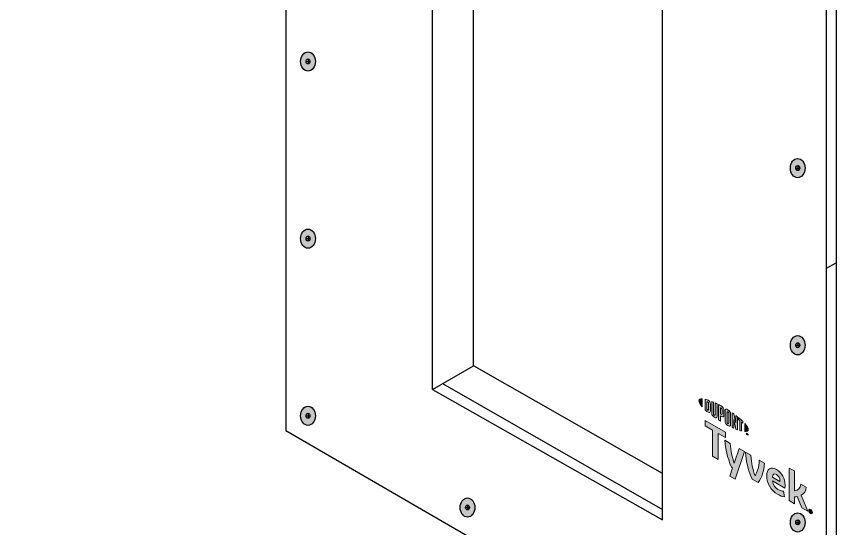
# Model space of a CAD drawing. Header units: inches. Extents: x -20.8 to 74.7, y -53.7 to 19.1.
# Drawn here: x 8.59 to 14.26, y 5.88 to 9.42 of the extents above; entities that cross this region are included whole.
import ezdxf

# ---------------------------------------------------------------- set-up
doc = ezdxf.new("R2010")
doc.units = ezdxf.units.IN
doc.header["$MEASUREMENT"] = 0
for name, color, linetype, lineweight in [('G-ANNO-TTLB', 7, 'Continuous', 0), ('LOGOS', 7, 'Continuous', 0), ('TYVEK', 7, 'Continuous', 0)]:
    doc.layers.add(name, color=color, linetype=linetype, lineweight=lineweight)

# ---------------------------------------------------------------- blocks, each defined once
blk = doc.blocks.new('Block_205')
at = {"layer": 'TYVEK', "true_color": 0x003b71, "transparency": 33554687}
h = blk.add_hatch(color=156, dxfattribs=at)
h.dxf.hatch_style = 2
edge = h.paths.add_edge_path()
edge.add_ellipse((13.993, 10.8223), major_axis=(0, 0.0664), ratio=0.766948, start_angle=0, end_angle=360)
at = {"layer": 'TYVEK', "color": 252, "lineweight": 25, "true_color": 0x838484}
for p, q in [((13.993, 10.8398), (13.993, 10.8056)), ((13.9795, 10.8227), (14.0065, 10.8227))]:
    blk.add_line(p, q, dxfattribs=at)
at = {"layer": 'TYVEK', "color": 18, "lineweight": 25, "true_color": 0x000000}
blk.add_ellipse((13.993, 10.8223), major_axis=(0, 0.0664), ratio=0.766948, dxfattribs=at)
at = {"layer": 'TYVEK', "color": 252, "lineweight": 25, "true_color": 0x838484}
blk.add_ellipse((13.993, 10.8227), major_axis=(0, 0.0171), ratio=0.788846, dxfattribs=at)
blk = doc.blocks.new('Block_206')
at = {"layer": 'TYVEK', "true_color": 0x003b71, "transparency": 33554687}
h = blk.add_hatch(color=156, dxfattribs=at)
h.dxf.hatch_style = 2
edge = h.paths.add_edge_path()
edge.add_ellipse((13.993, 4.7006), major_axis=(0, 0.0664), ratio=0.766948, start_angle=0, end_angle=360)
at = {"layer": 'TYVEK', "color": 252, "lineweight": 25, "true_color": 0x838484}
for p, q in [((13.993, 4.7182), (13.993, 4.6839)), ((13.9795, 4.701), (14.0065, 4.701))]:
    blk.add_line(p, q, dxfattribs=at)
at = {"layer": 'TYVEK', "color": 18, "lineweight": 25, "true_color": 0x000000}
blk.add_ellipse((13.993, 4.7006), major_axis=(0, 0.0664), ratio=0.766948, dxfattribs=at)
at = {"layer": 'TYVEK', "color": 252, "lineweight": 25, "true_color": 0x838484}
blk.add_ellipse((13.993, 4.701), major_axis=(0, 0.0171), ratio=0.788846, dxfattribs=at)
blk = doc.blocks.new('Block_207')
at = {"layer": 'TYVEK', "true_color": 0x003b71, "transparency": 33554687}
h = blk.add_hatch(color=156, dxfattribs=at)
h.dxf.hatch_style = 2
edge = h.paths.add_edge_path()
edge.add_ellipse((13.993, 8.3736), major_axis=(0, 0.0664), ratio=0.766948, start_angle=0, end_angle=360)
at = {"layer": 'TYVEK', "color": 252, "lineweight": 25, "true_color": 0x838484}
for p, q in [((13.993, 8.3912), (13.993, 8.3569)), ((13.9795, 8.374), (14.0065, 8.374))]:
    blk.add_line(p, q, dxfattribs=at)
at = {"layer": 'TYVEK', "color": 18, "lineweight": 25, "true_color": 0x000000}
blk.add_ellipse((13.993, 8.3736), major_axis=(0, 0.0664), ratio=0.766948, dxfattribs=at)
at = {"layer": 'TYVEK', "color": 252, "lineweight": 25, "true_color": 0x838484}
blk.add_ellipse((13.993, 8.374), major_axis=(0, 0.0171), ratio=0.788846, dxfattribs=at)
blk = doc.blocks.new('Block_208')
at = {"layer": 'TYVEK', "true_color": 0x003b71, "transparency": 33554687}
h = blk.add_hatch(color=156, dxfattribs=at)
h.dxf.hatch_style = 2
edge = h.paths.add_edge_path()
edge.add_ellipse((13.993, 9.598), major_axis=(0, 0.0664), ratio=0.766948, start_angle=0, end_angle=360)
at = {"layer": 'TYVEK', "color": 252, "lineweight": 25, "true_color": 0x838484}
for p, q in [((13.9795, 9.6119), (14.0065, 9.6119)), ((13.993, 9.6155), (13.993, 9.5812))]:
    blk.add_line(p, q, dxfattribs=at)
at = {"layer": 'TYVEK', "color": 18, "lineweight": 25, "true_color": 0x000000}
blk.add_ellipse((13.993, 9.598), major_axis=(0, 0.0664), ratio=0.766948, dxfattribs=at)
at = {"layer": 'TYVEK', "color": 252, "lineweight": 25, "true_color": 0x838484}
blk.add_ellipse((13.993, 9.5984), major_axis=(0, 0.0171), ratio=0.788846, dxfattribs=at)
blk = doc.blocks.new('Block_209')
at = {"layer": 'TYVEK', "true_color": 0x003b71, "transparency": 33554687}
h = blk.add_hatch(color=156, dxfattribs=at)
h.dxf.hatch_style = 2
edge = h.paths.add_edge_path()
edge.add_ellipse((13.993, 7.1493), major_axis=(0, 0.0664), ratio=0.766948, start_angle=0, end_angle=360)
at = {"layer": 'TYVEK', "color": 252, "lineweight": 25, "true_color": 0x838484}
for p, q in [((13.9795, 7.1497), (14.0065, 7.1497)), ((13.993, 7.1668), (13.993, 7.1326))]:
    blk.add_line(p, q, dxfattribs=at)
at = {"layer": 'TYVEK', "color": 18, "lineweight": 25, "true_color": 0x000000}
blk.add_ellipse((13.993, 7.1493), major_axis=(0, 0.0664), ratio=0.766948, dxfattribs=at)
at = {"layer": 'TYVEK', "color": 252, "lineweight": 25, "true_color": 0x838484}
blk.add_ellipse((13.993, 7.1497), major_axis=(0, 0.0171), ratio=0.788846, dxfattribs=at)
blk = doc.blocks.new('Block_210')
at = {"layer": 'TYVEK', "true_color": 0x003b71, "transparency": 33554687}
h = blk.add_hatch(color=156, dxfattribs=at)
h.dxf.hatch_style = 2
edge = h.paths.add_edge_path()
edge.add_ellipse((13.993, 5.925), major_axis=(0, 0.0664), ratio=0.766948, start_angle=0, end_angle=360)
at = {"layer": 'TYVEK', "color": 252, "lineweight": 25, "true_color": 0x838484}
for p, q in [((13.9795, 5.9254), (14.0065, 5.9254)), ((13.993, 5.9425), (13.993, 5.9082))]:
    blk.add_line(p, q, dxfattribs=at)
at = {"layer": 'TYVEK', "color": 18, "lineweight": 25, "true_color": 0x000000}
blk.add_ellipse((13.993, 5.925), major_axis=(0, 0.0664), ratio=0.766948, dxfattribs=at)
at = {"layer": 'TYVEK', "color": 252, "lineweight": 25, "true_color": 0x838484}
blk.add_ellipse((13.993, 5.9254), major_axis=(0, 0.0171), ratio=0.788846, dxfattribs=at)
blk = doc.blocks.new('Block_204')
at = {"layer": 'TYVEK'}
for name in ['Block_205', 'Block_208', 'Block_207', 'Block_209', 'Block_210', 'Block_206']:
    blk.add_blockref(name, (0, 0), dxfattribs=at)
blk = doc.blocks.new('Block_212')
at = {"layer": 'TYVEK', "true_color": 0x003b71, "transparency": 33554687}
h = blk.add_hatch(color=156, dxfattribs=at)
h.dxf.hatch_style = 2
edge = h.paths.add_edge_path()
edge.add_ellipse((10.6084, 12.7835), major_axis=(0, 0.0664), ratio=0.766948, start_angle=0, end_angle=360)
at = {"layer": 'TYVEK', "color": 252, "lineweight": 25, "true_color": 0x838484}
for p, q in [((10.5948, 12.7839), (10.6219, 12.7839)), ((10.6084, 12.801), (10.6084, 12.7667))]:
    blk.add_line(p, q, dxfattribs=at)
at = {"layer": 'TYVEK', "color": 18, "lineweight": 25, "true_color": 0x000000}
blk.add_ellipse((10.6084, 12.7835), major_axis=(0, 0.0664), ratio=0.766948, dxfattribs=at)
at = {"layer": 'TYVEK', "color": 252, "lineweight": 25, "true_color": 0x838484}
blk.add_ellipse((10.6084, 12.7839), major_axis=(0, 0.0171), ratio=0.788846, dxfattribs=at)
blk = doc.blocks.new('Block_213')
at = {"layer": 'TYVEK', "true_color": 0x003b71, "transparency": 33554687}
h = blk.add_hatch(color=156, dxfattribs=at)
h.dxf.hatch_style = 2
edge = h.paths.add_edge_path()
edge.add_ellipse((10.6084, 6.6618), major_axis=(0, 0.0664), ratio=0.766948, start_angle=0, end_angle=360)
at = {"layer": 'TYVEK', "color": 252, "lineweight": 25, "true_color": 0x838484}
for p, q in [((10.5948, 6.6622), (10.6219, 6.6622)), ((10.6084, 6.6793), (10.6084, 6.6451))]:
    blk.add_line(p, q, dxfattribs=at)
at = {"layer": 'TYVEK', "color": 18, "lineweight": 25, "true_color": 0x000000}
blk.add_ellipse((10.6084, 6.6618), major_axis=(0, 0.0664), ratio=0.766948, dxfattribs=at)
at = {"layer": 'TYVEK', "color": 252, "lineweight": 25, "true_color": 0x838484}
blk.add_ellipse((10.6084, 6.6622), major_axis=(0, 0.0171), ratio=0.788846, dxfattribs=at)
blk = doc.blocks.new('Block_214')
at = {"layer": 'TYVEK', "true_color": 0x003b71, "transparency": 33554687}
h = blk.add_hatch(color=156, dxfattribs=at)
h.dxf.hatch_style = 2
edge = h.paths.add_edge_path()
edge.add_ellipse((10.6084, 10.3348), major_axis=(0, 0.0664), ratio=0.766948, start_angle=0, end_angle=360)
at = {"layer": 'TYVEK', "color": 252, "lineweight": 25, "true_color": 0x838484}
for p, q in [((10.5948, 10.3352), (10.6219, 10.3352)), ((10.6084, 10.3523), (10.6084, 10.3181))]:
    blk.add_line(p, q, dxfattribs=at)
at = {"layer": 'TYVEK', "color": 18, "lineweight": 25, "true_color": 0x000000}
blk.add_ellipse((10.6084, 10.3348), major_axis=(0, 0.0664), ratio=0.766948, dxfattribs=at)
at = {"layer": 'TYVEK', "color": 252, "lineweight": 25, "true_color": 0x838484}
blk.add_ellipse((10.6084, 10.3352), major_axis=(0, 0.0171), ratio=0.788846, dxfattribs=at)
blk = doc.blocks.new('Block_215')
at = {"layer": 'TYVEK', "true_color": 0x003b71, "transparency": 33554687}
h = blk.add_hatch(color=156, dxfattribs=at)
h.dxf.hatch_style = 2
edge = h.paths.add_edge_path()
edge.add_ellipse((10.6084, 11.5591), major_axis=(0, 0.0664), ratio=0.766948, start_angle=0, end_angle=360)
at = {"layer": 'TYVEK', "color": 252, "lineweight": 25, "true_color": 0x838484}
for p, q in [((10.5948, 11.5731), (10.6219, 11.5731)), ((10.6084, 11.5767), (10.6084, 11.5424))]:
    blk.add_line(p, q, dxfattribs=at)
at = {"layer": 'TYVEK', "color": 18, "lineweight": 25, "true_color": 0x000000}
blk.add_ellipse((10.6084, 11.5591), major_axis=(0, 0.0664), ratio=0.766948, dxfattribs=at)
at = {"layer": 'TYVEK', "color": 252, "lineweight": 25, "true_color": 0x838484}
blk.add_ellipse((10.6084, 11.5595), major_axis=(0, 0.0171), ratio=0.788846, dxfattribs=at)
blk = doc.blocks.new('Block_216')
at = {"layer": 'TYVEK', "true_color": 0x003b71, "transparency": 33554687}
h = blk.add_hatch(color=156, dxfattribs=at)
h.dxf.hatch_style = 2
edge = h.paths.add_edge_path()
edge.add_ellipse((10.6084, 9.1105), major_axis=(0, 0.0664), ratio=0.766948, start_angle=0, end_angle=360)
at = {"layer": 'TYVEK', "color": 252, "lineweight": 25, "true_color": 0x838484}
for p, q in [((10.6084, 9.128), (10.6084, 9.0937)), ((10.5948, 9.1109), (10.6219, 9.1109))]:
    blk.add_line(p, q, dxfattribs=at)
at = {"layer": 'TYVEK', "color": 18, "lineweight": 25, "true_color": 0x000000}
blk.add_ellipse((10.6084, 9.1105), major_axis=(0, 0.0664), ratio=0.766948, dxfattribs=at)
at = {"layer": 'TYVEK', "color": 252, "lineweight": 25, "true_color": 0x838484}
blk.add_ellipse((10.6084, 9.1109), major_axis=(0, 0.0171), ratio=0.788846, dxfattribs=at)
blk = doc.blocks.new('Block_217')
at = {"layer": 'TYVEK', "true_color": 0x003b71, "transparency": 33554687}
h = blk.add_hatch(color=156, dxfattribs=at)
h.dxf.hatch_style = 2
edge = h.paths.add_edge_path()
edge.add_ellipse((10.6084, 7.8861), major_axis=(0, 0.0664), ratio=0.766948, start_angle=0, end_angle=360)
at = {"layer": 'TYVEK', "color": 252, "lineweight": 25, "true_color": 0x838484}
for p, q in [((10.5948, 7.8865), (10.6219, 7.8865)), ((10.6084, 7.9037), (10.6084, 7.8694))]:
    blk.add_line(p, q, dxfattribs=at)
at = {"layer": 'TYVEK', "color": 18, "lineweight": 25, "true_color": 0x000000}
blk.add_ellipse((10.6084, 7.8861), major_axis=(0, 0.0664), ratio=0.766948, dxfattribs=at)
at = {"layer": 'TYVEK', "color": 252, "lineweight": 25, "true_color": 0x838484}
blk.add_ellipse((10.6084, 7.8865), major_axis=(0, 0.0171), ratio=0.788846, dxfattribs=at)
blk = doc.blocks.new('Block_211')
at = {"layer": 'TYVEK'}
for name in ['Block_212', 'Block_215', 'Block_214', 'Block_216', 'Block_217', 'Block_213']:
    blk.add_blockref(name, (0, 0), dxfattribs=at)
blk = doc.blocks.new('Block_227')
at = {"layer": 'TYVEK', "true_color": 0x003b71, "transparency": 33554687}
h = blk.add_hatch(color=156, dxfattribs=at)
h.dxf.hatch_style = 2
edge = h.paths.add_edge_path()
edge.add_ellipse((11.7106, 6.0276), major_axis=(0, 0.0664), ratio=0.766948, start_angle=0, end_angle=360)
at = {"layer": 'TYVEK', "color": 252, "lineweight": 25, "true_color": 0x838484}
for p, q in [((11.6971, 6.0281), (11.7242, 6.0281)), ((11.7106, 6.0452), (11.7106, 6.0109))]:
    blk.add_line(p, q, dxfattribs=at)
at = {"layer": 'TYVEK', "color": 18, "lineweight": 25, "true_color": 0x000000}
blk.add_ellipse((11.7106, 6.0276), major_axis=(0, 0.0664), ratio=0.766948, dxfattribs=at)
at = {"layer": 'TYVEK', "color": 252, "lineweight": 25, "true_color": 0x838484}
blk.add_ellipse((11.7106, 6.0281), major_axis=(0, 0.0171), ratio=0.788846, dxfattribs=at)
blk = doc.blocks.new('Block_763')
at = {"layer": 'LOGOS', "true_color": 0x838484, "transparency": 33554687}
h = blk.add_hatch(color=252, dxfattribs=at)
h.dxf.hatch_style = 2
edge = h.paths.add_edge_path()
edge.add_spline(control_points=[(13.3093, 6.7651), (13.3093, 6.7551), (13.3178, 6.7408), (13.3326, 6.7241), (13.3326, 6.7241), (13.3326, 6.7789), (13.3326, 6.7789), (13.3178, 6.7795), (13.3093, 6.775), (13.3093, 6.7651)], knot_values=[0, 0, 0, 0, 1, 1, 1, 2, 2, 2, 3, 3, 3, 3], degree=3, periodic=0)
h = blk.add_hatch(color=252, dxfattribs=at)
h.dxf.hatch_style = 2
edge = h.paths.add_edge_path()
edge.add_spline(control_points=[(13.3771, 6.7035), (13.3771, 6.6993), (13.3749, 6.6992), (13.3723, 6.7007), (13.3702, 6.7019), (13.3671, 6.7046), (13.3645, 6.7069), (13.3645, 6.7069), (13.3645, 6.7592), (13.3645, 6.7592), (13.3671, 6.7585), (13.3702, 6.7576), (13.3723, 6.7564), (13.3749, 6.7549), (13.3771, 6.7522), (13.3771, 6.748), (13.3771, 6.748), (13.3771, 6.7035), (13.3771, 6.7035)], knot_values=[0, 0, 0, 0, 1, 1, 1, 2, 2, 2, 3, 3, 3, 4, 4, 4, 5, 5, 5, 6, 6, 6, 6], degree=3, periodic=0)
edge = h.paths.add_edge_path()
edge.add_spline(control_points=[(13.374, 6.7691), (13.3698, 6.7715), (13.3639, 6.7735), (13.3531, 6.7759), (13.3531, 6.7759), (13.3531, 6.7034), (13.3531, 6.7034), (13.3626, 6.6946), (13.3698, 6.6884), (13.374, 6.6861), (13.3835, 6.6805), (13.3889, 6.6841), (13.3889, 6.6949), (13.3889, 6.6949), (13.3889, 6.743), (13.3889, 6.743), (13.3889, 6.7538), (13.3835, 6.7636), (13.374, 6.7691)], knot_values=[0, 0, 0, 0, 1, 1, 1, 2, 2, 2, 3, 3, 3, 4, 4, 4, 5, 5, 5, 6, 6, 6, 6], degree=3, periodic=0)
h = blk.add_hatch(color=252, dxfattribs=at)
h.dxf.hatch_style = 2
edge = h.paths.add_edge_path()
edge.add_spline(control_points=[(13.4221, 6.669), (13.4221, 6.6648), (13.4209, 6.6629), (13.4163, 6.6662), (13.4118, 6.6694), (13.4106, 6.6723), (13.4106, 6.6772), (13.4106, 6.6772), (13.4106, 6.7562), (13.4106, 6.7562), (13.4076, 6.7576), (13.401, 6.7604), (13.3981, 6.7615), (13.3981, 6.7615), (13.3981, 6.6817), (13.3981, 6.6817), (13.3981, 6.6689), (13.4035, 6.6608), (13.4163, 6.6518), (13.428, 6.6435), (13.4352, 6.6461), (13.4352, 6.6603), (13.4352, 6.6603), (13.4352, 6.7447), (13.4352, 6.7447), (13.4327, 6.7459), (13.4247, 6.7498), (13.4221, 6.7509), (13.4221, 6.7509), (13.4221, 6.669), (13.4221, 6.669)], knot_values=[0, 0, 0, 0, 1, 1, 1, 2, 2, 2, 3, 3, 3, 4, 4, 4, 5, 5, 5, 6, 6, 6, 7, 7, 7, 8, 8, 8, 9, 9, 9, 10, 10, 10, 10], degree=3, periodic=0)
h = blk.add_hatch(color=252, dxfattribs=at)
h.dxf.hatch_style = 2
edge = h.paths.add_edge_path()
edge.add_spline(control_points=[(13.4696, 6.6763), (13.4696, 6.6717), (13.4682, 6.6702), (13.4629, 6.6733), (13.4629, 6.6733), (13.4584, 6.6759), (13.4584, 6.6759), (13.4584, 6.6759), (13.4584, 6.7178), (13.4584, 6.7178), (13.4604, 6.7168), (13.4615, 6.7162), (13.4627, 6.7155), (13.4684, 6.7122), (13.4696, 6.709), (13.4696, 6.7043), (13.4696, 6.7043), (13.4696, 6.6763), (13.4696, 6.6763)], knot_values=[0, 0, 0, 0, 1, 1, 1, 2, 2, 2, 3, 3, 3, 4, 4, 4, 5, 5, 5, 6, 6, 6, 6], degree=3, periodic=0)
edge = h.paths.add_edge_path()
edge.add_spline(control_points=[(13.4635, 6.7299), (13.4612, 6.7312), (13.4529, 6.7356), (13.4453, 6.7395), (13.4453, 6.7395), (13.4453, 6.6332), (13.4453, 6.6332), (13.4479, 6.6316), (13.4547, 6.6272), (13.4584, 6.625), (13.4584, 6.625), (13.4584, 6.6611), (13.4584, 6.6611), (13.4584, 6.6611), (13.4635, 6.6582), (13.4635, 6.6582), (13.4771, 6.6504), (13.4828, 6.6541), (13.4828, 6.6676), (13.4828, 6.6676), (13.4828, 6.6989), (13.4828, 6.6989), (13.4828, 6.7121), (13.4764, 6.7224), (13.4635, 6.7299)], knot_values=[0, 0, 0, 0, 1, 1, 1, 2, 2, 2, 3, 3, 3, 4, 4, 4, 5, 5, 5, 6, 6, 6, 7, 7, 7, 8, 8, 8, 8], degree=3, periodic=0)
h = blk.add_hatch(color=252, dxfattribs=at)
h.dxf.hatch_style = 2
edge = h.paths.add_edge_path()
edge.add_spline(control_points=[(13.5162, 6.6123), (13.5162, 6.6081), (13.5149, 6.6067), (13.5103, 6.6092), (13.5056, 6.6117), (13.5043, 6.6148), (13.5043, 6.6192), (13.5043, 6.6192), (13.5043, 6.6854), (13.5043, 6.6854), (13.5043, 6.6898), (13.5056, 6.6915), (13.5103, 6.6886), (13.5149, 6.6858), (13.5162, 6.6828), (13.5162, 6.6786), (13.5162, 6.6786), (13.5162, 6.6123), (13.5162, 6.6123)], knot_values=[0, 0, 0, 0, 1, 1, 1, 2, 2, 2, 3, 3, 3, 4, 4, 4, 5, 5, 5, 6, 6, 6, 6], degree=3, periodic=0)
edge = h.paths.add_edge_path()
edge.add_spline(control_points=[(13.5103, 6.7034), (13.4982, 6.7111), (13.4911, 6.7091), (13.4911, 6.6951), (13.4911, 6.6951), (13.4911, 6.6256), (13.4911, 6.6256), (13.4911, 6.6108), (13.4976, 6.601), (13.5103, 6.5942), (13.5228, 6.5876), (13.5293, 6.5893), (13.5293, 6.605), (13.5293, 6.605), (13.5293, 6.6714), (13.5293, 6.6714), (13.5293, 6.6864), (13.5234, 6.6951), (13.5103, 6.7034)], knot_values=[0, 0, 0, 0, 1, 1, 1, 2, 2, 2, 3, 3, 3, 4, 4, 4, 5, 5, 5, 6, 6, 6, 6], degree=3, periodic=0)
h = blk.add_hatch(color=252, dxfattribs=at)
h.dxf.hatch_style = 2
edge = h.paths.add_edge_path()
edge.add_spline(control_points=[(13.5655, 6.6124), (13.5655, 6.6124), (13.551, 6.6748), (13.551, 6.6748), (13.5471, 6.6776), (13.5423, 6.681), (13.5387, 6.6835), (13.5387, 6.6835), (13.5387, 6.5815), (13.5387, 6.5815), (13.5413, 6.5803), (13.5478, 6.5773), (13.5512, 6.5759), (13.5512, 6.5759), (13.5502, 6.6366), (13.5502, 6.6366), (13.5502, 6.6366), (13.5655, 6.57), (13.5655, 6.57), (13.5687, 6.5687), (13.5735, 6.5669), (13.5766, 6.5658), (13.5766, 6.5658), (13.5766, 6.6554), (13.5766, 6.6554), (13.5733, 6.658), (13.5674, 6.6626), (13.5646, 6.6647), (13.5646, 6.6647), (13.5655, 6.6124), (13.5655, 6.6124)], knot_values=[0, 0, 0, 0, 1, 1, 1, 2, 2, 2, 3, 3, 3, 4, 4, 4, 5, 5, 5, 6, 6, 6, 7, 7, 7, 8, 8, 8, 9, 9, 9, 10, 10, 10, 10], degree=3, periodic=0)
h = blk.add_hatch(color=252, dxfattribs=at)
h.dxf.hatch_style = 2
edge = h.paths.add_edge_path()
edge.add_spline(control_points=[(13.583, 6.636), (13.5863, 6.6335), (13.5894, 6.6309), (13.5925, 6.6284), (13.5925, 6.6284), (13.5925, 6.5605), (13.5925, 6.5605), (13.5954, 6.5596), (13.6007, 6.5582), (13.6042, 6.5573), (13.6042, 6.5573), (13.6042, 6.6184), (13.6042, 6.6184), (13.6076, 6.6155), (13.6108, 6.6126), (13.6137, 6.61), (13.6137, 6.61), (13.6137, 6.623), (13.6137, 6.623), (13.6045, 6.632), (13.5946, 6.6408), (13.583, 6.6502), (13.583, 6.6502), (13.583, 6.636), (13.583, 6.636)], knot_values=[0, 0, 0, 0, 1, 1, 1, 2, 2, 2, 3, 3, 3, 4, 4, 4, 5, 5, 5, 6, 6, 6, 7, 7, 7, 8, 8, 8, 8], degree=3, periodic=0)
h = blk.add_hatch(color=252, dxfattribs=at)
h.dxf.hatch_style = 2
edge = h.paths.add_edge_path()
edge.add_spline(control_points=[(13.651, 6.5678), (13.651, 6.5577), (13.6425, 6.5533), (13.6277, 6.5537), (13.6277, 6.5537), (13.6277, 6.6085), (13.6277, 6.6085), (13.6425, 6.5919), (13.651, 6.5777), (13.651, 6.5678)], knot_values=[0, 0, 0, 0, 1, 1, 1, 2, 2, 2, 3, 3, 3, 3], degree=3, periodic=0)
h = blk.add_hatch(color=252, dxfattribs=at)
h.dxf.hatch_style = 2
edge = h.paths.add_edge_path()
edge.add_spline(control_points=[(13.6441, 6.5388), (13.6441, 6.5388), (13.6455, 6.538), (13.6455, 6.538), (13.6455, 6.538), (13.6476, 6.5331), (13.6476, 6.5331), (13.6476, 6.5331), (13.6497, 6.5356), (13.6497, 6.5356), (13.6497, 6.5356), (13.651, 6.5348), (13.651, 6.5348), (13.651, 6.5348), (13.651, 6.5269), (13.651, 6.5269), (13.651, 6.5269), (13.6498, 6.5277), (13.6498, 6.5277), (13.6498, 6.5277), (13.6498, 6.5333), (13.6498, 6.5333), (13.6498, 6.5333), (13.6476, 6.5307), (13.6476, 6.5307), (13.6476, 6.5307), (13.6475, 6.5308), (13.6475, 6.5308), (13.6475, 6.5308), (13.6454, 6.5358), (13.6454, 6.5358), (13.6454, 6.5358), (13.6454, 6.5302), (13.6454, 6.5302), (13.6454, 6.5302), (13.6441, 6.5309), (13.6441, 6.5309), (13.6441, 6.5309), (13.6441, 6.5388), (13.6441, 6.5388)], knot_values=[0, 0, 0, 0, 1, 1, 1, 2, 2, 2, 3, 3, 3, 4, 4, 4, 5, 5, 5, 6, 6, 6, 7, 7, 7, 8, 8, 8, 9, 9, 9, 10, 10, 10, 11, 11, 11, 12, 12, 12, 13, 13, 13, 13], degree=3, periodic=0)
edge = h.paths.add_edge_path()
edge.add_spline(control_points=[(13.6392, 6.5403), (13.6392, 6.5403), (13.6371, 6.5415), (13.6371, 6.5415), (13.6371, 6.5415), (13.6371, 6.5429), (13.6371, 6.5429), (13.6371, 6.5429), (13.6426, 6.5397), (13.6426, 6.5397), (13.6426, 6.5397), (13.6426, 6.5383), (13.6426, 6.5383), (13.6426, 6.5383), (13.6405, 6.5395), (13.6405, 6.5395), (13.6405, 6.5395), (13.6405, 6.533), (13.6405, 6.533), (13.6405, 6.533), (13.6392, 6.5338), (13.6392, 6.5338), (13.6392, 6.5338), (13.6392, 6.5403), (13.6392, 6.5403)], knot_values=[0, 0, 0, 0, 1, 1, 1, 2, 2, 2, 3, 3, 3, 4, 4, 4, 5, 5, 5, 6, 6, 6, 7, 7, 7, 8, 8, 8, 8], degree=3, periodic=0)
at = {"layer": 'LOGOS'}
for points, knots in [([(13.3093, 6.7651), (13.3093, 6.7551), (13.3178, 6.7408), (13.3326, 6.7241), (13.3326, 6.7241), (13.3326, 6.7789), (13.3326, 6.7789), (13.3178, 6.7795), (13.3093, 6.775), (13.3093, 6.7651)], [0, 0, 0, 0, 1, 1, 1, 2, 2, 2, 3, 3, 3, 3]), ([(13.374, 6.7691), (13.3698, 6.7715), (13.3639, 6.7735), (13.3531, 6.7759), (13.3531, 6.7759), (13.3531, 6.7034), (13.3531, 6.7034), (13.3626, 6.6946), (13.3698, 6.6884), (13.374, 6.6861), (13.3835, 6.6805), (13.3889, 6.6841), (13.3889, 6.6949), (13.3889, 6.6949), (13.3889, 6.743), (13.3889, 6.743), (13.3889, 6.7538), (13.3835, 6.7636), (13.374, 6.7691)], [0, 0, 0, 0, 1, 1, 1, 2, 2, 2, 3, 3, 3, 4, 4, 4, 5, 5, 5, 6, 6, 6, 6]), ([(13.3771, 6.7035), (13.3771, 6.6993), (13.3749, 6.6992), (13.3723, 6.7007), (13.3702, 6.7019), (13.3671, 6.7046), (13.3645, 6.7069), (13.3645, 6.7069), (13.3645, 6.7592), (13.3645, 6.7592), (13.3671, 6.7585), (13.3702, 6.7576), (13.3723, 6.7564), (13.3749, 6.7549), (13.3771, 6.7522), (13.3771, 6.748), (13.3771, 6.748), (13.3771, 6.7035), (13.3771, 6.7035)], [0, 0, 0, 0, 1, 1, 1, 2, 2, 2, 3, 3, 3, 4, 4, 4, 5, 5, 5, 6, 6, 6, 6]), ([(13.4221, 6.669), (13.4221, 6.6648), (13.4209, 6.6629), (13.4163, 6.6662), (13.4118, 6.6694), (13.4106, 6.6723), (13.4106, 6.6772), (13.4106, 6.6772), (13.4106, 6.7562), (13.4106, 6.7562), (13.4076, 6.7576), (13.401, 6.7604), (13.3981, 6.7615), (13.3981, 6.7615), (13.3981, 6.6817), (13.3981, 6.6817), (13.3981, 6.6689), (13.4035, 6.6608), (13.4163, 6.6518), (13.428, 6.6435), (13.4352, 6.6461), (13.4352, 6.6603), (13.4352, 6.6603), (13.4352, 6.7447), (13.4352, 6.7447), (13.4327, 6.7459), (13.4247, 6.7498), (13.4221, 6.7509), (13.4221, 6.7509), (13.4221, 6.669), (13.4221, 6.669)], [0, 0, 0, 0, 1, 1, 1, 2, 2, 2, 3, 3, 3, 4, 4, 4, 5, 5, 5, 6, 6, 6, 7, 7, 7, 8, 8, 8, 9, 9, 9, 10, 10, 10, 10]), ([(13.4635, 6.7299), (13.4612, 6.7312), (13.4529, 6.7356), (13.4453, 6.7395), (13.4453, 6.7395), (13.4453, 6.6332), (13.4453, 6.6332), (13.4479, 6.6316), (13.4547, 6.6272), (13.4584, 6.625), (13.4584, 6.625), (13.4584, 6.6611), (13.4584, 6.6611), (13.4584, 6.6611), (13.4635, 6.6582), (13.4635, 6.6582), (13.4771, 6.6504), (13.4828, 6.6541), (13.4828, 6.6676), (13.4828, 6.6676), (13.4828, 6.6989), (13.4828, 6.6989), (13.4828, 6.7121), (13.4764, 6.7224), (13.4635, 6.7299)], [0, 0, 0, 0, 1, 1, 1, 2, 2, 2, 3, 3, 3, 4, 4, 4, 5, 5, 5, 6, 6, 6, 7, 7, 7, 8, 8, 8, 8]), ([(13.4696, 6.6763), (13.4696, 6.6717), (13.4682, 6.6702), (13.4629, 6.6733), (13.4629, 6.6733), (13.4584, 6.6759), (13.4584, 6.6759), (13.4584, 6.6759), (13.4584, 6.7178), (13.4584, 6.7178), (13.4604, 6.7168), (13.4615, 6.7162), (13.4627, 6.7155), (13.4684, 6.7122), (13.4696, 6.709), (13.4696, 6.7043), (13.4696, 6.7043), (13.4696, 6.6763), (13.4696, 6.6763)], [0, 0, 0, 0, 1, 1, 1, 2, 2, 2, 3, 3, 3, 4, 4, 4, 5, 5, 5, 6, 6, 6, 6]), ([(13.5103, 6.7034), (13.4982, 6.7111), (13.4911, 6.7091), (13.4911, 6.6951), (13.4911, 6.6951), (13.4911, 6.6256), (13.4911, 6.6256), (13.4911, 6.6108), (13.4976, 6.601), (13.5103, 6.5942), (13.5228, 6.5876), (13.5293, 6.5893), (13.5293, 6.605), (13.5293, 6.605), (13.5293, 6.6714), (13.5293, 6.6714), (13.5293, 6.6864), (13.5234, 6.6951), (13.5103, 6.7034)], [0, 0, 0, 0, 1, 1, 1, 2, 2, 2, 3, 3, 3, 4, 4, 4, 5, 5, 5, 6, 6, 6, 6]), ([(13.5162, 6.6123), (13.5162, 6.6081), (13.5149, 6.6067), (13.5103, 6.6092), (13.5056, 6.6117), (13.5043, 6.6148), (13.5043, 6.6192), (13.5043, 6.6192), (13.5043, 6.6854), (13.5043, 6.6854), (13.5043, 6.6898), (13.5056, 6.6915), (13.5103, 6.6886), (13.5149, 6.6858), (13.5162, 6.6828), (13.5162, 6.6786), (13.5162, 6.6786), (13.5162, 6.6123), (13.5162, 6.6123)], [0, 0, 0, 0, 1, 1, 1, 2, 2, 2, 3, 3, 3, 4, 4, 4, 5, 5, 5, 6, 6, 6, 6]), ([(13.5655, 6.6124), (13.5655, 6.6124), (13.551, 6.6748), (13.551, 6.6748), (13.5471, 6.6776), (13.5423, 6.681), (13.5387, 6.6835), (13.5387, 6.6835), (13.5387, 6.5815), (13.5387, 6.5815), (13.5413, 6.5803), (13.5478, 6.5773), (13.5512, 6.5759), (13.5512, 6.5759), (13.5502, 6.6366), (13.5502, 6.6366), (13.5502, 6.6366), (13.5655, 6.57), (13.5655, 6.57), (13.5687, 6.5687), (13.5735, 6.5669), (13.5766, 6.5658), (13.5766, 6.5658), (13.5766, 6.6554), (13.5766, 6.6554), (13.5733, 6.658), (13.5674, 6.6626), (13.5646, 6.6647), (13.5646, 6.6647), (13.5655, 6.6124), (13.5655, 6.6124)], [0, 0, 0, 0, 1, 1, 1, 2, 2, 2, 3, 3, 3, 4, 4, 4, 5, 5, 5, 6, 6, 6, 7, 7, 7, 8, 8, 8, 9, 9, 9, 10, 10, 10, 10]), ([(13.583, 6.636), (13.5863, 6.6335), (13.5894, 6.6309), (13.5925, 6.6284), (13.5925, 6.6284), (13.5925, 6.5605), (13.5925, 6.5605), (13.5954, 6.5596), (13.6007, 6.5582), (13.6042, 6.5573), (13.6042, 6.5573), (13.6042, 6.6184), (13.6042, 6.6184), (13.6076, 6.6155), (13.6108, 6.6126), (13.6137, 6.61), (13.6137, 6.61), (13.6137, 6.623), (13.6137, 6.623), (13.6045, 6.632), (13.5946, 6.6408), (13.583, 6.6502), (13.583, 6.6502), (13.583, 6.636), (13.583, 6.636)], [0, 0, 0, 0, 1, 1, 1, 2, 2, 2, 3, 3, 3, 4, 4, 4, 5, 5, 5, 6, 6, 6, 7, 7, 7, 8, 8, 8, 8]), ([(13.651, 6.5678), (13.651, 6.5577), (13.6425, 6.5533), (13.6277, 6.5537), (13.6277, 6.5537), (13.6277, 6.6085), (13.6277, 6.6085), (13.6425, 6.5919), (13.651, 6.5777), (13.651, 6.5678)], [0, 0, 0, 0, 1, 1, 1, 2, 2, 2, 3, 3, 3, 3]), ([(13.6392, 6.5403), (13.6392, 6.5403), (13.6371, 6.5415), (13.6371, 6.5415), (13.6371, 6.5415), (13.6371, 6.5429), (13.6371, 6.5429), (13.6371, 6.5429), (13.6426, 6.5397), (13.6426, 6.5397), (13.6426, 6.5397), (13.6426, 6.5383), (13.6426, 6.5383), (13.6426, 6.5383), (13.6405, 6.5395), (13.6405, 6.5395), (13.6405, 6.5395), (13.6405, 6.533), (13.6405, 6.533), (13.6405, 6.533), (13.6392, 6.5338), (13.6392, 6.5338), (13.6392, 6.5338), (13.6392, 6.5403), (13.6392, 6.5403)], [0, 0, 0, 0, 1, 1, 1, 2, 2, 2, 3, 3, 3, 4, 4, 4, 5, 5, 5, 6, 6, 6, 7, 7, 7, 8, 8, 8, 8]), ([(13.6441, 6.5388), (13.6441, 6.5388), (13.6455, 6.538), (13.6455, 6.538), (13.6455, 6.538), (13.6476, 6.5331), (13.6476, 6.5331), (13.6476, 6.5331), (13.6497, 6.5356), (13.6497, 6.5356), (13.6497, 6.5356), (13.651, 6.5348), (13.651, 6.5348), (13.651, 6.5348), (13.651, 6.5269), (13.651, 6.5269), (13.651, 6.5269), (13.6498, 6.5277), (13.6498, 6.5277), (13.6498, 6.5277), (13.6498, 6.5333), (13.6498, 6.5333), (13.6498, 6.5333), (13.6476, 6.5307), (13.6476, 6.5307), (13.6476, 6.5307), (13.6475, 6.5308), (13.6475, 6.5308), (13.6475, 6.5308), (13.6454, 6.5358), (13.6454, 6.5358), (13.6454, 6.5358), (13.6454, 6.5302), (13.6454, 6.5302), (13.6454, 6.5302), (13.6441, 6.5309), (13.6441, 6.5309), (13.6441, 6.5309), (13.6441, 6.5388), (13.6441, 6.5388)], [0, 0, 0, 0, 1, 1, 1, 2, 2, 2, 3, 3, 3, 4, 4, 4, 5, 5, 5, 6, 6, 6, 7, 7, 7, 8, 8, 8, 9, 9, 9, 10, 10, 10, 11, 11, 11, 12, 12, 12, 13, 13, 13, 13])]:
    blk.add_open_spline(points, degree=3, knots=knots, dxfattribs=at)
blk = doc.blocks.new('Block_767')
at = {"layer": 'LOGOS', "true_color": 0x838484, "transparency": 33554687}
h = blk.add_hatch(color=252, dxfattribs=at)
h.dxf.hatch_style = 2
h.paths.add_polyline_path([(13.4934, 6.5493), (13.3531, 6.6303), (13.3531, 6.5922), (13.4037, 6.563), (13.4037, 6.3825), (13.4427, 6.36), (13.4427, 6.5405), (13.4934, 6.5112)])
h = blk.add_hatch(color=252, dxfattribs=at)
h.dxf.hatch_style = 2
edge = h.paths.add_edge_path()
edge.add_spline(control_points=[(13.7266, 6.3557), (13.7241, 6.3037), (13.7138, 6.2734), (13.6977, 6.2474), (13.6822, 6.2917), (13.6721, 6.3337), (13.6691, 6.3889), (13.6691, 6.3889), (13.6312, 6.4107), (13.6312, 6.4107), (13.6353, 6.3456), (13.6476, 6.2982), (13.677, 6.2247), (13.677, 6.2247), (13.7187, 6.2007), (13.7187, 6.2007), (13.747, 6.2408), (13.7587, 6.2743), (13.7642, 6.334), (13.7642, 6.334), (13.7266, 6.3557), (13.7266, 6.3557)], knot_values=[0, 0, 0, 0, 1, 1, 1, 2, 2, 2, 3, 3, 3, 4, 4, 4, 5, 5, 5, 6, 6, 6, 7, 7, 7, 7], degree=3, periodic=0)
h = blk.add_hatch(color=252, dxfattribs=at)
h.dxf.hatch_style = 2
edge = h.paths.add_edge_path()
edge.add_spline(control_points=[(13.8178, 6.2383), (13.8178, 6.2383), (13.8696, 6.2085), (13.8696, 6.2085), (13.8696, 6.2085), (13.8696, 6.2122), (13.8696, 6.2122), (13.8696, 6.2297), (13.8614, 6.2472), (13.8464, 6.2559), (13.8306, 6.265), (13.8203, 6.2582), (13.8178, 6.2383)], knot_values=[0, 0, 0, 0, 1, 1, 1, 2, 2, 2, 3, 3, 3, 4, 4, 4, 4], degree=3, periodic=0)
edge = h.paths.add_edge_path()
edge.add_spline(control_points=[(13.9004, 6.1026), (13.8884, 6.1033), (13.8707, 6.1091), (13.8527, 6.1195), (13.8088, 6.1449), (13.7789, 6.194), (13.7789, 6.2458), (13.7789, 6.2955), (13.8064, 6.3133), (13.8464, 6.2902), (13.8821, 6.2696), (13.9055, 6.227), (13.9055, 6.1852), (13.9055, 6.1758), (13.905, 6.168), (13.9045, 6.1621), (13.9045, 6.1621), (13.8184, 6.2118), (13.8184, 6.2118), (13.8219, 6.1848), (13.8347, 6.1661), (13.8565, 6.1536), (13.8699, 6.1458), (13.8827, 6.1419), (13.8944, 6.1407), (13.8944, 6.1407), (13.9004, 6.1026), (13.9004, 6.1026)], knot_values=[0, 0, 0, 0, 1, 1, 1, 2, 2, 2, 3, 3, 3, 4, 4, 4, 5, 5, 5, 6, 6, 6, 7, 7, 7, 8, 8, 8, 9, 9, 9, 9], degree=3, periodic=0)
h = blk.add_hatch(color=252, dxfattribs=at)
h.dxf.hatch_style = 2
edge = h.paths.add_edge_path()
edge.add_spline(control_points=[(14.017, 6.1137), (14.017, 6.1137), (14.0622, 6.0023), (14.0622, 6.0023), (14.0622, 6.0023), (14.0213, 6.0259), (14.0213, 6.0259), (14.0213, 6.0259), (13.99, 6.1049), (13.99, 6.1049), (13.9843, 6.1035), (13.9783, 6.1023), (13.9717, 6.1014), (13.9717, 6.1014), (13.9717, 6.0545), (13.9717, 6.0545), (13.9717, 6.0545), (13.9341, 6.0763), (13.9341, 6.0763), (13.9341, 6.0763), (13.9341, 6.3002), (13.9341, 6.3002), (13.9341, 6.3002), (13.9717, 6.2806), (13.9717, 6.2806), (13.9717, 6.2806), (13.9717, 6.1429), (13.9717, 6.1429), (13.9973, 6.1472), (14.0099, 6.1618), (14.0142, 6.1896), (14.0142, 6.1896), (14.0516, 6.168), (14.0516, 6.168), (14.0507, 6.1417), (14.0388, 6.1245), (14.017, 6.1137)], knot_values=[0, 0, 0, 0, 1, 1, 1, 2, 2, 2, 3, 3, 3, 4, 4, 4, 5, 5, 5, 6, 6, 6, 7, 7, 7, 8, 8, 8, 9, 9, 9, 10, 10, 10, 11, 11, 11, 12, 12, 12, 12], degree=3, periodic=0)
at = {"layer": 'LOGOS'}
blk.add_lwpolyline([(13.4934, 6.5493), (13.3531, 6.6303), (13.3531, 6.5922), (13.4037, 6.563), (13.4037, 6.3825), (13.4427, 6.36), (13.4427, 6.5405), (13.4934, 6.5112)], close=True, dxfattribs=at)
for points, knots in [([(13.7266, 6.3557), (13.7241, 6.3037), (13.7138, 6.2734), (13.6977, 6.2474), (13.6822, 6.2917), (13.6721, 6.3337), (13.6691, 6.3889), (13.6691, 6.3889), (13.6312, 6.4107), (13.6312, 6.4107), (13.6353, 6.3456), (13.6476, 6.2982), (13.677, 6.2247), (13.677, 6.2247), (13.7187, 6.2007), (13.7187, 6.2007), (13.747, 6.2408), (13.7587, 6.2743), (13.7642, 6.334), (13.7642, 6.334), (13.7266, 6.3557), (13.7266, 6.3557)], [0, 0, 0, 0, 1, 1, 1, 2, 2, 2, 3, 3, 3, 4, 4, 4, 5, 5, 5, 6, 6, 6, 7, 7, 7, 7]), ([(13.9004, 6.1026), (13.8884, 6.1033), (13.8707, 6.1091), (13.8527, 6.1195), (13.8088, 6.1449), (13.7789, 6.194), (13.7789, 6.2458), (13.7789, 6.2955), (13.8064, 6.3133), (13.8464, 6.2902), (13.8821, 6.2696), (13.9055, 6.227), (13.9055, 6.1852), (13.9055, 6.1758), (13.905, 6.168), (13.9045, 6.1621), (13.9045, 6.1621), (13.8184, 6.2118), (13.8184, 6.2118), (13.8219, 6.1848), (13.8347, 6.1661), (13.8565, 6.1536), (13.8699, 6.1458), (13.8827, 6.1419), (13.8944, 6.1407), (13.8944, 6.1407), (13.9004, 6.1026), (13.9004, 6.1026)], [0, 0, 0, 0, 1, 1, 1, 2, 2, 2, 3, 3, 3, 4, 4, 4, 5, 5, 5, 6, 6, 6, 7, 7, 7, 8, 8, 8, 9, 9, 9, 9]), ([(14.017, 6.1137), (14.017, 6.1137), (14.0622, 6.0023), (14.0622, 6.0023), (14.0622, 6.0023), (14.0213, 6.0259), (14.0213, 6.0259), (14.0213, 6.0259), (13.99, 6.1049), (13.99, 6.1049), (13.9843, 6.1035), (13.9783, 6.1023), (13.9717, 6.1014), (13.9717, 6.1014), (13.9717, 6.0545), (13.9717, 6.0545), (13.9717, 6.0545), (13.9341, 6.0763), (13.9341, 6.0763), (13.9341, 6.0763), (13.9341, 6.3002), (13.9341, 6.3002), (13.9341, 6.3002), (13.9717, 6.2806), (13.9717, 6.2806), (13.9717, 6.2806), (13.9717, 6.1429), (13.9717, 6.1429), (13.9973, 6.1472), (14.0099, 6.1618), (14.0142, 6.1896), (14.0142, 6.1896), (14.0516, 6.168), (14.0516, 6.168), (14.0507, 6.1417), (14.0388, 6.1245), (14.017, 6.1137)], [0, 0, 0, 0, 1, 1, 1, 2, 2, 2, 3, 3, 3, 4, 4, 4, 5, 5, 5, 6, 6, 6, 7, 7, 7, 8, 8, 8, 9, 9, 9, 10, 10, 10, 11, 11, 11, 12, 12, 12, 12]), ([(13.8178, 6.2383), (13.8178, 6.2383), (13.8696, 6.2085), (13.8696, 6.2085), (13.8696, 6.2085), (13.8696, 6.2122), (13.8696, 6.2122), (13.8696, 6.2297), (13.8614, 6.2472), (13.8464, 6.2559), (13.8306, 6.265), (13.8203, 6.2582), (13.8178, 6.2383)], [0, 0, 0, 0, 1, 1, 1, 2, 2, 2, 3, 3, 3, 4, 4, 4, 4])]:
    blk.add_open_spline(points, degree=3, knots=knots, dxfattribs=at)
blk = doc.blocks.new('Block_766')
at = {"layer": 'LOGOS', "true_color": 0x838484, "transparency": 33554687}
h = blk.add_hatch(color=252, dxfattribs=at)
h.dxf.hatch_style = 2
edge = h.paths.add_edge_path()
edge.add_spline(control_points=[(13.587, 6.4363), (13.587, 6.4363), (13.5532, 6.3356), (13.5532, 6.3356), (13.5389, 6.3777), (13.5295, 6.4184), (13.5267, 6.4711), (13.5267, 6.4711), (13.4888, 6.4929), (13.4888, 6.4929), (13.4929, 6.4278), (13.5052, 6.3804), (13.5346, 6.3069), (13.5346, 6.3069), (13.5421, 6.3026), (13.5421, 6.3026), (13.5421, 6.3026), (13.5229, 6.245), (13.5229, 6.245), (13.5229, 6.245), (13.5605, 6.2233), (13.5605, 6.2233), (13.5605, 6.2233), (13.6246, 6.4146), (13.6246, 6.4146), (13.6246, 6.4146), (13.587, 6.4363), (13.587, 6.4363)], knot_values=[0, 0, 0, 0, 1, 1, 1, 2, 2, 2, 3, 3, 3, 4, 4, 4, 5, 5, 5, 6, 6, 6, 7, 7, 7, 8, 8, 8, 9, 9, 9, 9], degree=3, periodic=0)
at = {"layer": 'LOGOS'}
blk.add_open_spline([(13.587, 6.4363), (13.587, 6.4363), (13.5532, 6.3356), (13.5532, 6.3356), (13.5389, 6.3777), (13.5295, 6.4184), (13.5267, 6.4711), (13.5267, 6.4711), (13.4888, 6.4929), (13.4888, 6.4929), (13.4929, 6.4278), (13.5052, 6.3804), (13.5346, 6.3069), (13.5346, 6.3069), (13.5421, 6.3026), (13.5421, 6.3026), (13.5421, 6.3026), (13.5229, 6.245), (13.5229, 6.245), (13.5229, 6.245), (13.5605, 6.2233), (13.5605, 6.2233), (13.5605, 6.2233), (13.6246, 6.4146), (13.6246, 6.4146), (13.6246, 6.4146), (13.587, 6.4363), (13.587, 6.4363)], degree=3, knots=[0, 0, 0, 0, 1, 1, 1, 2, 2, 2, 3, 3, 3, 4, 4, 4, 5, 5, 5, 6, 6, 6, 7, 7, 7, 8, 8, 8, 9, 9, 9, 9], dxfattribs=at)
blk.add_blockref('Block_767', (0, 0), dxfattribs=at)
blk = doc.blocks.new('Block_768')
at = {"layer": 'LOGOS', "true_color": 0x838484, "transparency": 33554687}
h = blk.add_hatch(color=252, dxfattribs=at)
h.dxf.hatch_style = 2
edge = h.paths.add_edge_path()
edge.add_spline(control_points=[(14.0802, 6.0066), (14.0802, 6.0066), (14.0802, 6.0025), (14.0802, 6.0025), (14.0802, 6.0025), (14.0818, 6.0016), (14.0818, 6.0016), (14.0833, 6.0008), (14.0841, 6.0008), (14.0841, 6.0023), (14.0841, 6.0039), (14.0833, 6.0049), (14.0818, 6.0057), (14.0818, 6.0057), (14.0802, 6.0066), (14.0802, 6.0066)], knot_values=[0, 0, 0, 0, 1, 1, 1, 2, 2, 2, 3, 3, 3, 4, 4, 4, 5, 5, 5, 5], degree=3, periodic=0)
edge = h.paths.add_edge_path()
edge.add_spline(control_points=[(14.0775, 6.0108), (14.0775, 6.0108), (14.0818, 6.0083), (14.0818, 6.0083), (14.085, 6.0064), (14.0867, 6.0037), (14.0867, 6.0008), (14.0867, 5.9989), (14.0859, 5.9979), (14.0843, 5.9981), (14.0851, 5.9959), (14.0862, 5.9935), (14.0875, 5.9909), (14.0875, 5.9909), (14.0843, 5.9927), (14.0843, 5.9927), (14.0832, 5.9951), (14.0823, 5.9971), (14.0816, 5.9992), (14.0816, 5.9992), (14.0802, 6), (14.0802, 6), (14.0802, 6), (14.0802, 5.9951), (14.0802, 5.9951), (14.0802, 5.9951), (14.0775, 5.9966), (14.0775, 5.9966), (14.0775, 5.9966), (14.0775, 6.0108), (14.0775, 6.0108)], knot_values=[0, 0, 0, 0, 1, 1, 1, 2, 2, 2, 3, 3, 3, 4, 4, 4, 5, 5, 5, 6, 6, 6, 7, 7, 7, 8, 8, 8, 9, 9, 9, 10, 10, 10, 10], degree=3, periodic=0)
edge = h.paths.add_edge_path()
edge.add_spline(control_points=[(14.0819, 6.0119), (14.076, 6.0153), (14.0726, 6.0133), (14.0726, 6.0063), (14.0726, 5.9992), (14.076, 5.9934), (14.0819, 5.99), (14.0878, 5.9866), (14.0912, 5.9885), (14.0912, 5.9955), (14.0912, 6.0026), (14.0878, 6.0085), (14.0819, 6.0119)], knot_values=[0, 0, 0, 0, 1, 1, 1, 2, 2, 2, 3, 3, 3, 4, 4, 4, 4], degree=3, periodic=0)
edge = h.paths.add_edge_path()
edge.add_spline(control_points=[(14.0819, 6.0147), (14.0892, 6.0105), (14.0941, 6.0023), (14.0941, 5.9939), (14.0941, 5.9855), (14.0892, 5.983), (14.0819, 5.9872), (14.0745, 5.9915), (14.0698, 5.9995), (14.0698, 6.0079), (14.0698, 6.0164), (14.0746, 6.019), (14.0819, 6.0147)], knot_values=[0, 0, 0, 0, 1, 1, 1, 2, 2, 2, 3, 3, 3, 4, 4, 4, 4], degree=3, periodic=0)
at = {"layer": 'LOGOS'}
for points, knots in [([(14.0819, 6.0147), (14.0892, 6.0105), (14.0941, 6.0023), (14.0941, 5.9939), (14.0941, 5.9855), (14.0892, 5.983), (14.0819, 5.9872), (14.0745, 5.9915), (14.0698, 5.9995), (14.0698, 6.0079), (14.0698, 6.0164), (14.0746, 6.019), (14.0819, 6.0147)], [0, 0, 0, 0, 1, 1, 1, 2, 2, 2, 3, 3, 3, 4, 4, 4, 4]), ([(14.0819, 6.0119), (14.076, 6.0153), (14.0726, 6.0133), (14.0726, 6.0063), (14.0726, 5.9992), (14.076, 5.9934), (14.0819, 5.99), (14.0878, 5.9866), (14.0912, 5.9885), (14.0912, 5.9955), (14.0912, 6.0026), (14.0878, 6.0085), (14.0819, 6.0119)], [0, 0, 0, 0, 1, 1, 1, 2, 2, 2, 3, 3, 3, 4, 4, 4, 4]), ([(14.0775, 6.0108), (14.0775, 6.0108), (14.0818, 6.0083), (14.0818, 6.0083), (14.085, 6.0064), (14.0867, 6.0037), (14.0867, 6.0008), (14.0867, 5.9989), (14.0859, 5.9979), (14.0843, 5.9981), (14.0851, 5.9959), (14.0862, 5.9935), (14.0875, 5.9909), (14.0875, 5.9909), (14.0843, 5.9927), (14.0843, 5.9927), (14.0832, 5.9951), (14.0823, 5.9971), (14.0816, 5.9992), (14.0816, 5.9992), (14.0802, 6), (14.0802, 6), (14.0802, 6), (14.0802, 5.9951), (14.0802, 5.9951), (14.0802, 5.9951), (14.0775, 5.9966), (14.0775, 5.9966), (14.0775, 5.9966), (14.0775, 6.0108), (14.0775, 6.0108)], [0, 0, 0, 0, 1, 1, 1, 2, 2, 2, 3, 3, 3, 4, 4, 4, 5, 5, 5, 6, 6, 6, 7, 7, 7, 8, 8, 8, 9, 9, 9, 10, 10, 10, 10]), ([(14.0802, 6.0066), (14.0802, 6.0066), (14.0802, 6.0025), (14.0802, 6.0025), (14.0802, 6.0025), (14.0818, 6.0016), (14.0818, 6.0016), (14.0833, 6.0008), (14.0841, 6.0008), (14.0841, 6.0023), (14.0841, 6.0039), (14.0833, 6.0049), (14.0818, 6.0057), (14.0818, 6.0057), (14.0802, 6.0066), (14.0802, 6.0066)], [0, 0, 0, 0, 1, 1, 1, 2, 2, 2, 3, 3, 3, 4, 4, 4, 5, 5, 5, 5])]:
    blk.add_open_spline(points, degree=3, knots=knots, dxfattribs=at)
blk = doc.blocks.new('Block_765')
at = {"layer": 'LOGOS'}
for name in ['Block_766', 'Block_768']:
    blk.add_blockref(name, (0, 0), dxfattribs=at)
blk = doc.blocks.new('Block_764')
at = {"layer": 'LOGOS'}
blk.add_blockref('Block_765', (0, 0), dxfattribs=at)
blk = doc.blocks.new('Block_762')
at = {"layer": 'LOGOS'}
for name in ['Block_763', 'Block_764']:
    blk.add_blockref(name, (0, 0), dxfattribs=at)

msp = doc.modelspace()

# ---------------------------------------------------------------- hatches: boundary and pattern name
at = {"layer": 'G-ANNO-TTLB', "true_color": 0xb9529f, "transparency": 33554687}
h = msp.add_hatch(color=233, dxfattribs=at)
edge = h.paths.add_edge_path()
edge.add_spline(control_points=[(20.0342, -15.1346), (20.0342, -15.1346), (-20.6658, -15.1346), (-20.6658, -15.1346), (-20.6658, -15.1346), (-20.6658, 19.0008), (-20.6658, 19.0008), (-20.6658, 19.0008), (20.0342, 19.0008), (20.0342, 19.0008), (20.0342, 19.0008), (20.0342, -15.1346), (20.0342, -15.1346)], knot_values=[0, 0, 0, 0, 1, 1, 1, 2, 2, 2, 3, 3, 3, 4, 4, 4, 4], degree=3, periodic=0)
edge = h.paths.add_edge_path()
edge.add_spline(control_points=[(-20.5408, 18.8757), (-20.5408, 18.8757), (-20.5408, -15.0095), (-20.5408, -15.0095), (-20.5408, -15.0095), (19.9092, -15.0095), (19.9092, -15.0095), (19.9092, -15.0095), (19.9092, 18.8757), (19.9092, 18.8757), (19.9092, 18.8757), (-20.5408, 18.8757), (-20.5408, 18.8757)], knot_values=[0, 0, 0, 0, 1, 1, 1, 2, 2, 2, 3, 3, 3, 4, 4, 4, 4], degree=3, periodic=0)
edge.add_line((-20.5408, 18.8757), (-20.5408, 18.8757))

# ---------------------------------------------------------------- linework, layer by layer
at = {"layer": 'G-ANNO-TTLB'}
for points in [[(20.0342, -15.1346), (20.0342, -15.1346), (-20.6658, -15.1346), (-20.6658, -15.1346), (-20.6658, -15.1346), (-20.6658, 19.0008), (-20.6658, 19.0008), (-20.6658, 19.0008), (20.0342, 19.0008), (20.0342, 19.0008), (20.0342, 19.0008), (20.0342, -15.1346), (20.0342, -15.1346)], [(-20.5408, 18.8757), (-20.5408, 18.8757), (-20.5408, -15.0095), (-20.5408, -15.0095), (-20.5408, -15.0095), (19.9092, -15.0095), (19.9092, -15.0095), (19.9092, -15.0095), (19.9092, 18.8757), (19.9092, 18.8757), (19.9092, 18.8757), (-20.5408, 18.8757), (-20.5408, 18.8757)]]:
    msp.add_open_spline(points, degree=3, knots=[0, 0, 0, 0, 1, 1, 1, 2, 2, 2, 3, 3, 3, 4, 4, 4, 4], dxfattribs=at)
at = {"layer": 'TYVEK', "color": 18, "lineweight": 25, "true_color": 0x000000}
for p, q in [((10.4553, 13.1062), (10.4553, 6.5597)), ((11.4688, 6.8434), (11.4688, 11.3582)), ((11.7522, 7.0077), (11.7522, 11.1993)), ((14.1885, 10.9745), (14.1885, 4.3985)), ((13.0585, 5.9426), (13.0585, 10.4503)), ((11.4688, 6.8434), (11.7522, 7.0077)), ((11.4688, 6.8434), (13.0584, 5.9426)), ((10.4553, 6.5597), (14.1885, 4.3985))]:
    msp.add_line(p, q, dxfattribs=at)
at = {"layer": 'TYVEK', "color": 2, "lineweight": 25, "true_color": 0xf5eb12}
for p, q in [((14.2615, 4.4371), (14.2615, 11.0131)), ((14.2553, 7.7176), (14.1885, 7.6789)), ((11.5377, 6.8844), (13.058, 6.0133))]:
    msp.add_line(p, q, dxfattribs=at)
at = {"layer": 'TYVEK', "color": 33, "lineweight": 25, "true_color": 0xcb9865}
msp.add_line((11.7544, 7.0077), (13.0569, 6.2661), dxfattribs=at)
at = {"layer": 'TYVEK', "color": 18, "lineweight": 18, "true_color": 0x000000}
msp.add_lwpolyline([(11.4688, 6.8245)], dxfattribs=at)
at = {"layer": 'TYVEK', "color": 18, "lineweight": 25, "true_color": 0x000000}
for points in [[(11.4688, 6.8019)], [(11.7911, 6.4862)]]:
    msp.add_lwpolyline(points, dxfattribs=at)

# ---------------------------------------------------------------- block references
at = {"layer": 'LOGOS'}
msp.add_blockref('Block_762', (0, 0), dxfattribs=at)
at = {"layer": 'TYVEK'}
for name in ['Block_211', 'Block_204', 'Block_227']:
    msp.add_blockref(name, (0, 0), dxfattribs=at)

doc.saveas('drawing.dxf')
